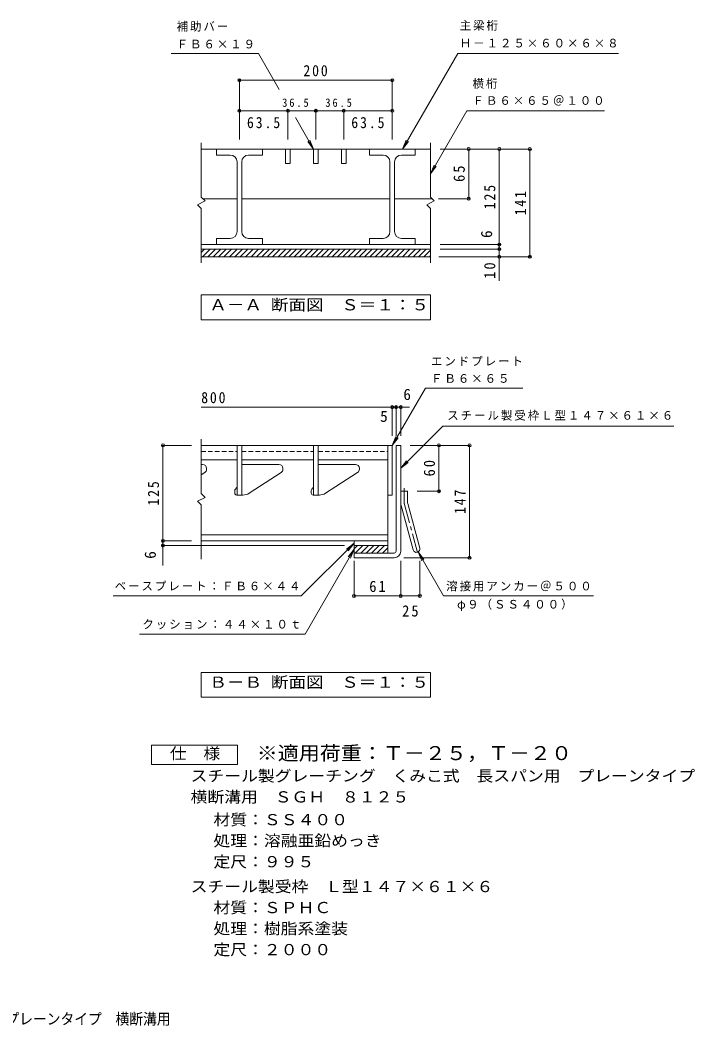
# Model space of a CAD drawing. Units: millimetres on the paper, enlarged 10 times, with parts at other scales. Extents: x -1763 to 1769, y -1371 to 1309.
# Drawn here: x 3 to 1769, y -1323 to 1309 of the extents above; entities that cross this region are included whole.
import ezdxf
from ezdxf.enums import TextEntityAlignment as Align

# ---------------------------------------------------------------- set-up
doc = ezdxf.new("R2010")
doc.units = ezdxf.units.MM
doc.header["$LTSCALE"] = 10
doc.header["$PDMODE"] = 32
doc.header["$PDSIZE"] = 8
doc.linetypes.add('CHAIN1', pattern=[8, 5, -1, 1, -1])
doc.linetypes.add('DASHED1', pattern=[1.8, 1.2, -0.6])
for name, color, linetype, lineweight in [('B-1', 2, 'Continuous', 9), ('B-2', 3, 'Continuous', 9), ('B-4', 7, 'Continuous', 9), ('F-4_F-4ﾚｲﾔ', 2, 'Continuous', 9)]:
    doc.layers.add(name, color=color, linetype=linetype, lineweight=lineweight)
doc.layers.add('F-5_F-5ﾚｲﾔ', color=2, linetype='Continuous')
doc.styles.add('ＭＳ ゴシック', font='')
doc.styles.get('ＭＳ ゴシック').set_extended_font_data('MS Gothic')

msp = doc.modelspace()

# ---------------------------------------------------------------- linework, layer by layer
at = {"layer": 'B-1'}
for p, q in [((476.91, 709.49), (1076.91, 709.49)), ((476.91, 700.55), (485.85, 709.49)), ((476.91, 689.49), (1076.91, 689.49)), ((479.99, 689.49), (499.99, 709.49)), ((494.13, 689.49), (514.13, 709.49)), ((508.28, 689.49), (528.28, 709.49)), ((522.42, 689.49), (542.42, 709.49)), ((536.56, 689.49), (556.56, 709.49)), ((550.7, 689.49), (570.7, 709.49)), ((564.84, 689.49), (584.84, 709.49)), ((578.99, 689.49), (598.99, 709.49)), ((593.13, 689.49), (613.13, 709.49)), ((607.27, 689.49), (627.27, 709.49)), ((621.41, 689.49), (641.41, 709.49)), ((635.55, 689.49), (655.55, 709.49)), ((649.7, 689.49), (669.7, 709.49)), ((663.84, 689.49), (683.84, 709.49)), ((677.98, 689.49), (697.98, 709.49)), ((692.12, 689.49), (712.12, 709.49)), ((706.26, 689.49), (726.26, 709.49)), ((720.41, 689.49), (740.41, 709.49)), ((734.55, 689.49), (754.55, 709.49)), ((748.69, 689.49), (768.69, 709.49)), ((762.83, 689.49), (782.83, 709.49)), ((776.97, 689.49), (796.97, 709.49)), ((791.11, 689.49), (811.11, 709.49)), ((805.26, 689.49), (825.26, 709.49)), ((819.4, 689.49), (839.4, 709.49)), ((833.54, 689.49), (853.54, 709.49)), ((847.68, 689.49), (867.68, 709.49)), ((861.82, 689.49), (881.82, 709.49)), ((875.97, 689.49), (895.97, 709.49)), ((890.11, 689.49), (910.11, 709.49)), ((904.25, 689.49), (924.25, 709.49)), ((918.39, 689.49), (938.39, 709.49)), ((932.53, 689.49), (952.53, 709.49)), ((946.68, 689.49), (966.68, 709.49)), ((960.82, 689.49), (980.82, 709.49)), ((974.96, 689.49), (994.96, 709.49)), ((989.1, 689.49), (1009.1, 709.49)), ((1003.24, 689.49), (1023.24, 709.49)), ((1017.39, 689.49), (1037.39, 709.49)), ((1031.53, 689.49), (1051.53, 709.49)), ((1045.67, 689.49), (1065.67, 709.49)), ((1059.81, 689.49), (1076.91, 706.59)), ((1073.95, 689.49), (1076.91, 692.44)), ((986.91, 196.05), (998.91, 196.05)), ((986.91, -80.95), (986.91, 196.05)), ((998.91, -80.95), (998.91, 196.05)), ((998.91, 76.05), (1016.91, 76.05)), ((1016.91, 48.42), (1016.91, 76.05)), ((1000.13, 39.1), (1031.32, -77.28)), ((1017.52, 43.76), (1048.7, -72.62)), ((876.91, -65.95), (876.91, -97.95)), ((876.91, -65.95), (964.91, -65.95)), ((876.91, -75.09), (886.05, -65.95)), ((880.19, -85.95), (900.19, -65.95)), ((894.33, -85.95), (914.33, -65.95)), ((908.48, -85.95), (928.48, -65.95)), ((922.62, -85.95), (942.62, -65.95)), ((936.76, -85.95), (956.76, -65.95)), ((950.9, -85.95), (964.91, -71.95)), ((964.91, -65.95), (964.91, -85.95)), ((981.91, -85.95), (876.91, -85.95)), ((981.91, -97.95), (876.91, -97.95))]:
    msp.add_line(p, q, dxfattribs=at)
at = {"layer": 'B-1', "linetype": 'CHAIN1'}
for p, q in [((1007.91, 48.42), (1007.91, 83.66)), ((1008.83, 41.43), (1043.75, -88.9))]:
    msp.add_line(p, q, dxfattribs=at)
at = {"layer": 'B-1'}
for centre, radius, start, end in [((1034.91, 48.42), 36, 180, 195), ((1034.91, 48.42), 18, 180, 195.00002), ((1040.01, -74.95), 9, 195.00014, 14.99991), ((981.91, -80.95), 5, 270, 0), ((981.91, -80.95), 17, 270, 0)]:
    msp.add_arc(centre, radius, start, end, dxfattribs=at)
at = {"layer": 'B-1', "linetype": 'CHAIN1'}
msp.add_arc((1034.91, 48.42), 27, 180, 194.99995, dxfattribs=at)
at = {"layer": 'B-2'}
for p, q in [((476.91, 987.49), (476.91, 845.49)), ((1076.91, 987.49), (1076.91, 845.49)), ((476.91, 971.49), (1076.91, 971.49)), ((516.91, 971.49), (516.91, 955.49)), ((552.91, 955.49), (516.91, 955.49)), ((600.91, 955.49), (636.91, 955.49)), ((636.91, 971.49), (636.91, 955.49)), ((697.91, 971.49), (697.91, 933.49)), ((709.91, 971.49), (709.91, 933.49)), ((770.91, 971.49), (770.91, 933.49)), ((782.91, 971.49), (782.91, 933.49)), ((843.91, 971.49), (843.91, 933.49)), ((855.91, 971.49), (855.91, 933.49)), ((916.91, 971.49), (916.91, 955.49)), ((952.91, 955.49), (916.91, 955.49)), ((1000.91, 955.49), (1036.91, 955.49)), ((1036.91, 971.49), (1036.91, 955.49)), ((570.91, 755.49), (570.91, 937.49)), ((582.91, 755.49), (582.91, 937.49)), ((697.91, 933.49), (709.91, 933.49)), ((770.91, 933.49), (782.91, 933.49)), ((843.91, 933.49), (855.91, 933.49)), ((970.91, 755.49), (970.91, 937.49)), ((982.91, 755.49), (982.91, 937.49)), ((480.91, 841.49), (570.91, 841.49)), ((582.91, 841.49), (970.91, 841.49)), ((982.91, 841.49), (1080.91, 841.49)), ((476.91, 815.49), (476.91, 673.49)), ((1076.91, 815.49), (1076.91, 673.49)), ((516.91, 737.49), (516.91, 721.49)), ((552.91, 737.49), (516.91, 737.49)), ((600.91, 737.49), (636.91, 737.49)), ((636.91, 737.49), (636.91, 721.49)), ((916.91, 737.49), (916.91, 721.49)), ((952.91, 737.49), (916.91, 737.49)), ((1000.91, 737.49), (1036.91, 737.49)), ((1036.91, 737.49), (1036.91, 721.49)), ((476.91, 721.49), (1076.91, 721.49)), ((476.91, 212.05), (476.91, 70.05)), ((476.91, 196.05), (976.91, 196.05)), ((570.91, 196.05), (570.91, 66.05)), ((582.91, 196.05), (582.91, 66.05)), ((770.91, 196.05), (770.91, 66.05)), ((782.91, 196.05), (782.91, 66.05)), ((964.91, 196.05), (964.91, -65.95)), ((976.91, 196.05), (976.91, 66.05)), ((476.91, 158.05), (570.91, 158.05)), ((582.91, 158.05), (770.91, 158.05)), ((782.91, 158.05), (964.91, 158.05)), ((480.31, 146.05), (476.91, 146.05)), ((490.91, 133.82), (490.91, 135.45)), ((680.31, 146.05), (582.91, 146.05)), ((690.91, 133.82), (690.91, 135.45)), ((880.31, 146.05), (782.91, 146.05)), ((890.91, 133.82), (890.91, 135.45)), ((486.06, 124.92), (476.91, 119.01)), ((686.06, 124.92), (602.34, 70.85)), ((886.06, 124.92), (802.34, 70.85)), ((569.44, 84.59), (566.37, 81.51)), ((769.44, 84.59), (766.37, 81.51)), ((564.91, 77.98), (564.91, 71.05)), ((569.91, 66.05), (586.06, 66.05)), ((764.91, 77.98), (764.91, 71.05)), ((769.91, 66.05), (786.06, 66.05)), ((964.91, 66.05), (976.91, 66.05)), ((476.91, 40.05), (476.91, -101.95)), ((476.91, -37.95), (964.91, -37.95)), ((476.91, -53.95), (964.91, -53.95)), ((876.91, -53.95), (876.91, -65.95))]:
    msp.add_line(p, q, dxfattribs=at)
at = {"layer": 'B-2', "linetype": 'DASHED1'}
for p, q in [((476.91, 180.05), (570.91, 180.05)), ((582.91, 180.05), (770.91, 180.05)), ((782.91, 180.05), (964.91, 180.05))]:
    msp.add_line(p, q, dxfattribs=at)
at = {"layer": 'B-2'}
for points in [[(476.91, 845.49), (486.91, 835.49), (466.91, 825.49), (476.91, 815.49)], [(1076.91, 845.49), (1086.91, 835.49), (1066.91, 825.49), (1076.91, 815.49)], [(476.91, 70.05), (486.91, 60.05), (466.91, 50.05), (476.91, 40.05)]]:
    msp.add_lwpolyline(points, dxfattribs=at)
for centre, radius, start, end in [((552.91, 937.49), 18, 0, 90), ((600.91, 937.49), 18, 90, 180), ((952.91, 937.49), 18, 0, 90), ((1000.91, 937.49), 18, 90, 180), ((552.91, 755.49), 18, 270, 0), ((600.91, 755.49), 18, 180, 270), ((952.91, 755.49), 18, 270, 0), ((1000.91, 755.49), 18, 180, 270), ((480.31, 135.45), 10.6, 0, 90), ((480.31, 133.82), 10.6, 302.85582, 0), ((680.31, 135.45), 10.6, 0, 90), ((680.31, 133.82), 10.6, 302.85582, 0), ((880.31, 135.45), 10.6, 0, 90), ((880.31, 133.82), 10.6, 302.85582, 0), ((569.91, 77.98), 5, 135, 180), ((565.91, 88.12), 5, 315, 0), ((769.91, 77.98), 5, 135, 180), ((765.91, 88.12), 5, 315, 0), ((569.91, 71.05), 5, 180, 270), ((586.06, 96.05), 30, 270, 302.85574), ((769.91, 71.05), 5, 180, 270), ((786.06, 96.05), 30, 270, 302.85574)]:
    msp.add_arc(centre, radius, start, end, dxfattribs=at)
at = {"layer": 'B-4'}
for p, q in [((1003.97, 971.49), (1148.31, 1221.49)), ((1568.47, 1221.49), (1148.31, 1221.49)), ((576.91, 996.49), (576.91, 1154.49)), ((576.91, 1151.49), (976.91, 1151.49)), ((976.91, 996.49), (976.91, 1154.49)), ((576.91, 1071.49), (976.91, 1071.49)), ((703.91, 996.49), (703.91, 1074.49)), ((770.91, 971.49), (723.33, 1053.89)), ((776.91, 996.49), (776.91, 1074.49)), ((849.91, 996.49), (849.91, 1074.49)), ((1076.91, 906.49), (1172.17, 1071.49)), ((1531.86, 1071.49), (1172.17, 1071.49)), ((770.91, 971.49), (755.69, 991.32)), ((770.91, 971.49), (761.34, 994.59)), ((1003.97, 971.49), (1013.54, 994.59)), ((1003.97, 971.49), (1019.19, 991.32)), ((1101.91, 971.49), (1339.91, 971.49)), ((1176.91, 841.49), (1176.91, 971.49)), ((1256.91, 626.45), (1256.91, 971.49)), ((1336.91, 689.49), (1336.91, 971.49)), ((1076.91, 906.49), (1086.47, 929.59)), ((1076.91, 906.49), (1092.12, 926.32)), ((1097.91, 841.49), (1179.91, 841.49)), ((1101.91, 721.49), (1259.91, 721.49)), ((1098.82, 689.49), (1339.91, 689.49)), ((1101.91, 709.49), (1259.91, 709.49)), ((476.91, 296.05), (1022.35, 296.05)), ((976.91, 221.05), (976.91, 299.05)), ((986.91, 221.05), (986.91, 299.05)), ((998.91, 221.05), (998.91, 299.05)), ((998.91, 136.05), (1108.91, 246.05)), ((1108.91, 246.05), (1713.76, 246.05)), ((976.91, 196.05), (986.47, 219.15)), ((976.91, 196.05), (992.13, 215.88)), ((451.91, 196.05), (373.91, 196.05)), ((376.91, -117.91), (376.91, 196.05)), ((1023.91, 196.05), (1178.91, 196.05)), ((1098.91, 76.05), (1098.91, 196.05)), ((1178.91, -97.95), (1178.91, 196.05)), ((998.91, 136.05), (1014.12, 155.88)), ((998.91, 136.05), (1018.74, 151.27)), ((1041.91, 76.05), (1101.91, 76.05)), ((451.91, -53.95), (373.91, -53.95)), ((851.91, -65.95), (373.91, -65.95)), ((876.91, -75.95), (748.73, -297.95)), ((876.91, -59.95), (857.07, -75.17)), ((876.91, -59.95), (861.69, -79.78)), ((876.91, -75.95), (861.69, -95.78)), ((876.91, -75.95), (867.34, -99.05)), ((1006.91, -97.95), (1181.91, -97.95)), ((1044.51, -82.74), (1059.73, -102.58)), ((1044.51, -82.74), (1054.08, -105.84)), ((1044.51, -82.74), (1111.02, -197.95)), ((876.91, -105.95), (876.91, -200.95)), ((998.91, -105.95), (998.91, -200.95)), ((1049.01, -105.95), (1049.01, -200.95)), ((876.91, -197.95), (1049.01, -197.95)), ((1111.02, -197.95), (1503.88, -197.95)), ((748.73, -297.95), (315.62, -297.95))]:
    msp.add_line(p, q, dxfattribs=at)
at = {"layer": 'B-4', "color": 2}
for p, q in [((1076.91, 524.49), (1076.91, 589.49)), ((1076.91, 524.49), (476.91, 524.49)), ((1076.91, -462.95), (1076.91, -397.95)), ((1076.91, -462.95), (476.91, -462.95))]:
    msp.add_line(p, q, dxfattribs=at)
at = {"layer": 'B-4'}
for points in [[(681.09, 1127.06), (626.57, 1221.49), (398.42, 1221.49)], [(976.91, 196.05), (1063.51, 346.05), (1318.2, 346.05)], [(876.91, -59.95), (738.91, -197.95), (246.46, -197.95)]]:
    msp.add_lwpolyline(points, dxfattribs=at)
at = {"layer": 'B-4', "color": 2}
for points in [[(476.91, 524.49), (476.91, 589.49), (1076.91, 589.49)], [(476.91, -462.95), (476.91, -397.95), (1076.91, -397.95)]]:
    msp.add_lwpolyline(points, dxfattribs=at)
at = {"layer": 'B-4'}
for p in [(576.91, 1151.49), (976.91, 1151.49), (576.91, 1071.49), (703.91, 1071.49), (776.91, 1071.49), (849.91, 1071.49), (976.91, 1071.49), (1176.91, 971.49), (1256.91, 971.49), (1336.91, 971.49), (1176.91, 841.49), (1256.91, 721.49), (1256.91, 709.49), (1256.91, 689.49), (1336.91, 689.49), (976.91, 296.05), (986.91, 296.05), (998.91, 296.05), (376.91, 196.05), (1098.91, 196.05), (1178.91, 196.05), (1098.91, 76.05), (376.91, -53.95), (376.91, -65.95), (1178.91, -97.95), (876.91, -197.95), (998.91, -197.95), (1049.01, -197.95)]:
    msp.add_point(p, dxfattribs=at)
at = {"layer": 'F-4_F-4ﾚｲﾔ'}
msp.add_lwpolyline([(347.17, -638.54), (347.17, -588.54), (572.17, -588.54), (572.17, -638.54)], close=True, dxfattribs=at)

# ---------------------------------------------------------------- texts
at = {"layer": 'B-4', "color": 2, "style": 'ＭＳ ゴシック'}
for p in [(1246.91, 738.63), (366.91, -100.78)]:
    msp.add_text('6', height=29.33, rotation=90, dxfattribs=at).set_placement(p, align=Align.BOTTOM_LEFT)
at = {"layer": 'B-4', "color": 2, "style": 'ＭＳ ゴシック', "width": 1.15}
for s, p in [('Ａ－Ａ 断面図\u3000Ｓ＝１：５', (498.16, 540.46)), ('Ｂ－Ｂ 断面図\u3000Ｓ＝１：５', (498.16, -446.98))]:
    msp.add_text(s, height=29.33, dxfattribs=at).set_placement(p, align=Align.BOTTOM_LEFT)
at = {"layer": 'B-4', "color": 2, "style": 'ＭＳ ゴシック'}
for s, p in [('6', (1005.84, 306.05)), ('5', (945.09, 248.72))]:
    msp.add_text(s, height=29.33, dxfattribs=at).set_placement(p, align=Align.BOTTOM_LEFT)
at = {"layer": 'B-4', "char_height": 21.99, "attachment_point": 7, "style": 'ＭＳ ゴシック'}
for s, insert in [('\\T1.17;補助バー', (412.54, 1278.62)), ('\\T1.17;主梁桁', (1153.47, 1281.13)), ('\\T1.17;ＦＢ６×１９', (412.54, 1234.44)), ('\\T1.17;Ｈ－１２５×６０×６×８', (1153.47, 1236.94)), ('\\T1.17;横桁', (1186.86, 1129.15)), ('\\T1.17;ＦＢ６×６５＠１００', (1186.86, 1084.97)), ('\\T1.38;\\W0.9;36.5', (688.91, 1081.49)), ('\\T1.38;\\W0.9;36.5', (801.91, 1081.49)), ('\\T1.17;エンドプレート', (1078.2, 403.71)), ('\\T1.17;ＦＢ６×６５', (1078.2, 359.52)), ('\\T1.17;スチール製受枠Ｌ型１４７×６１×６', (1120.7, 260.73)), ('\\T1.17;ベースプレート：ＦＢ６×４４', (250.47, -184.28)), ('\\T1.17;溶接用アンカー＠５００', (1117.93, -185.97)), ('\\T1.17;φ９（ＳＳ４００）', (1146.43, -236.97)), ('\\T1.17;クッション：４４×１０ｔ', (323, -285.5))]:
    msp.add_mtext(s, dxfattribs=dict(at, insert=insert))
at = {"layer": 'B-4', "color": 2, "char_height": 29.33, "attachment_point": 7, "style": 'ＭＳ ゴシック'}
for s, insert in [('\\T1.27;\\W0.9;200', (744.41, 1161.49)), ('\\T1.28;\\W0.9;63.5', (596.66, 1025.7)), ('\\T1.28;\\W0.9;63.5', (869.66, 1025.7)), ('\\T1.27;\\W0.9;800', (476.91, 306.05)), ('\\T1.27;\\W0.95;61', (916.66, -187.95)), ('\\T1.27;\\W0.95;25', (1002.71, -252.21))]:
    msp.add_mtext(s, dxfattribs=dict(at, insert=insert))
at = {"layer": 'B-4', "color": 2, "char_height": 29.33, "attachment_point": 7, "rotation": 90, "style": 'ＭＳ ゴシック'}
for s, insert in [('\\T1.27;\\W0.95;65', (1166.91, 885.24)), ('\\T1.27;\\W0.9;125', (1246.91, 813.99)), ('\\T1.27;\\W0.9;141', (1326.91, 797.99)), ('\\T1.27;\\W0.95;10', (1246.91, 631.89)), ('\\T1.27;\\W0.95;60', (1088.91, 114.8)), ('\\T1.27;\\W0.9;125', (366.91, 38.55)), ('\\T1.27;\\W0.9;147', (1168.91, 16.55))]:
    msp.add_mtext(s, dxfattribs=dict(at, insert=insert))
at = {"layer": 'F-4_F-4ﾚｲﾔ', "style": 'ＭＳ ゴシック', "width": 1.1}
for s, p in [('仕\u3000様', (394.67, -633.54)), ('スチール製グレーチング\u3000くみこ式\u3000長スパン用\u3000プレーンタイプ', (449.26, -692.15)), ('横断溝用\u3000ＳＧＨ\u3000８１２５', (449.26, -747.16)), ('材質：ＳＳ４００', (508.97, -806.75)), ('処理：溶融亜鉛めっき', (508.97, -861.75)), ('定尺：９９５', (508.97, -916.76)), ('スチール製受枠\u3000Ｌ型１４７×６１×６', (449.26, -981.75)), ('材質：ＳＰＨＣ', (508.97, -1036.75)), ('処理：樹脂系塗装', (508.97, -1091.75)), ('定尺：２０００', (508.97, -1146.75))]:
    msp.add_text(s, height=29.33, dxfattribs=at).set_placement(p, align=Align.BOTTOM_LEFT)
at = {"layer": 'F-5_F-5ﾚｲﾔ', "color": 3, "style": 'ＭＳ ゴシック', "width": 1.1}
msp.add_text('※適用荷重：Ｔ－２５，Ｔ－２０', height=36.66, dxfattribs=at).set_placement((622.17, -638.54), align=Align.BOTTOM_LEFT)
at = {"layer": 'F-5_F-5ﾚｲﾔ', "style": 'ＭＳ ゴシック', "width": 0.9}
msp.add_text('スチール製グレーチング\u3000くみこ式\u3000長スパン用\u3000プレーンタイプ\u3000横断溝用', height=29.33, dxfattribs=at).set_placement((-863.44, -1328.11), align=Align.BOTTOM_LEFT)

doc.saveas('drawing.dxf')
